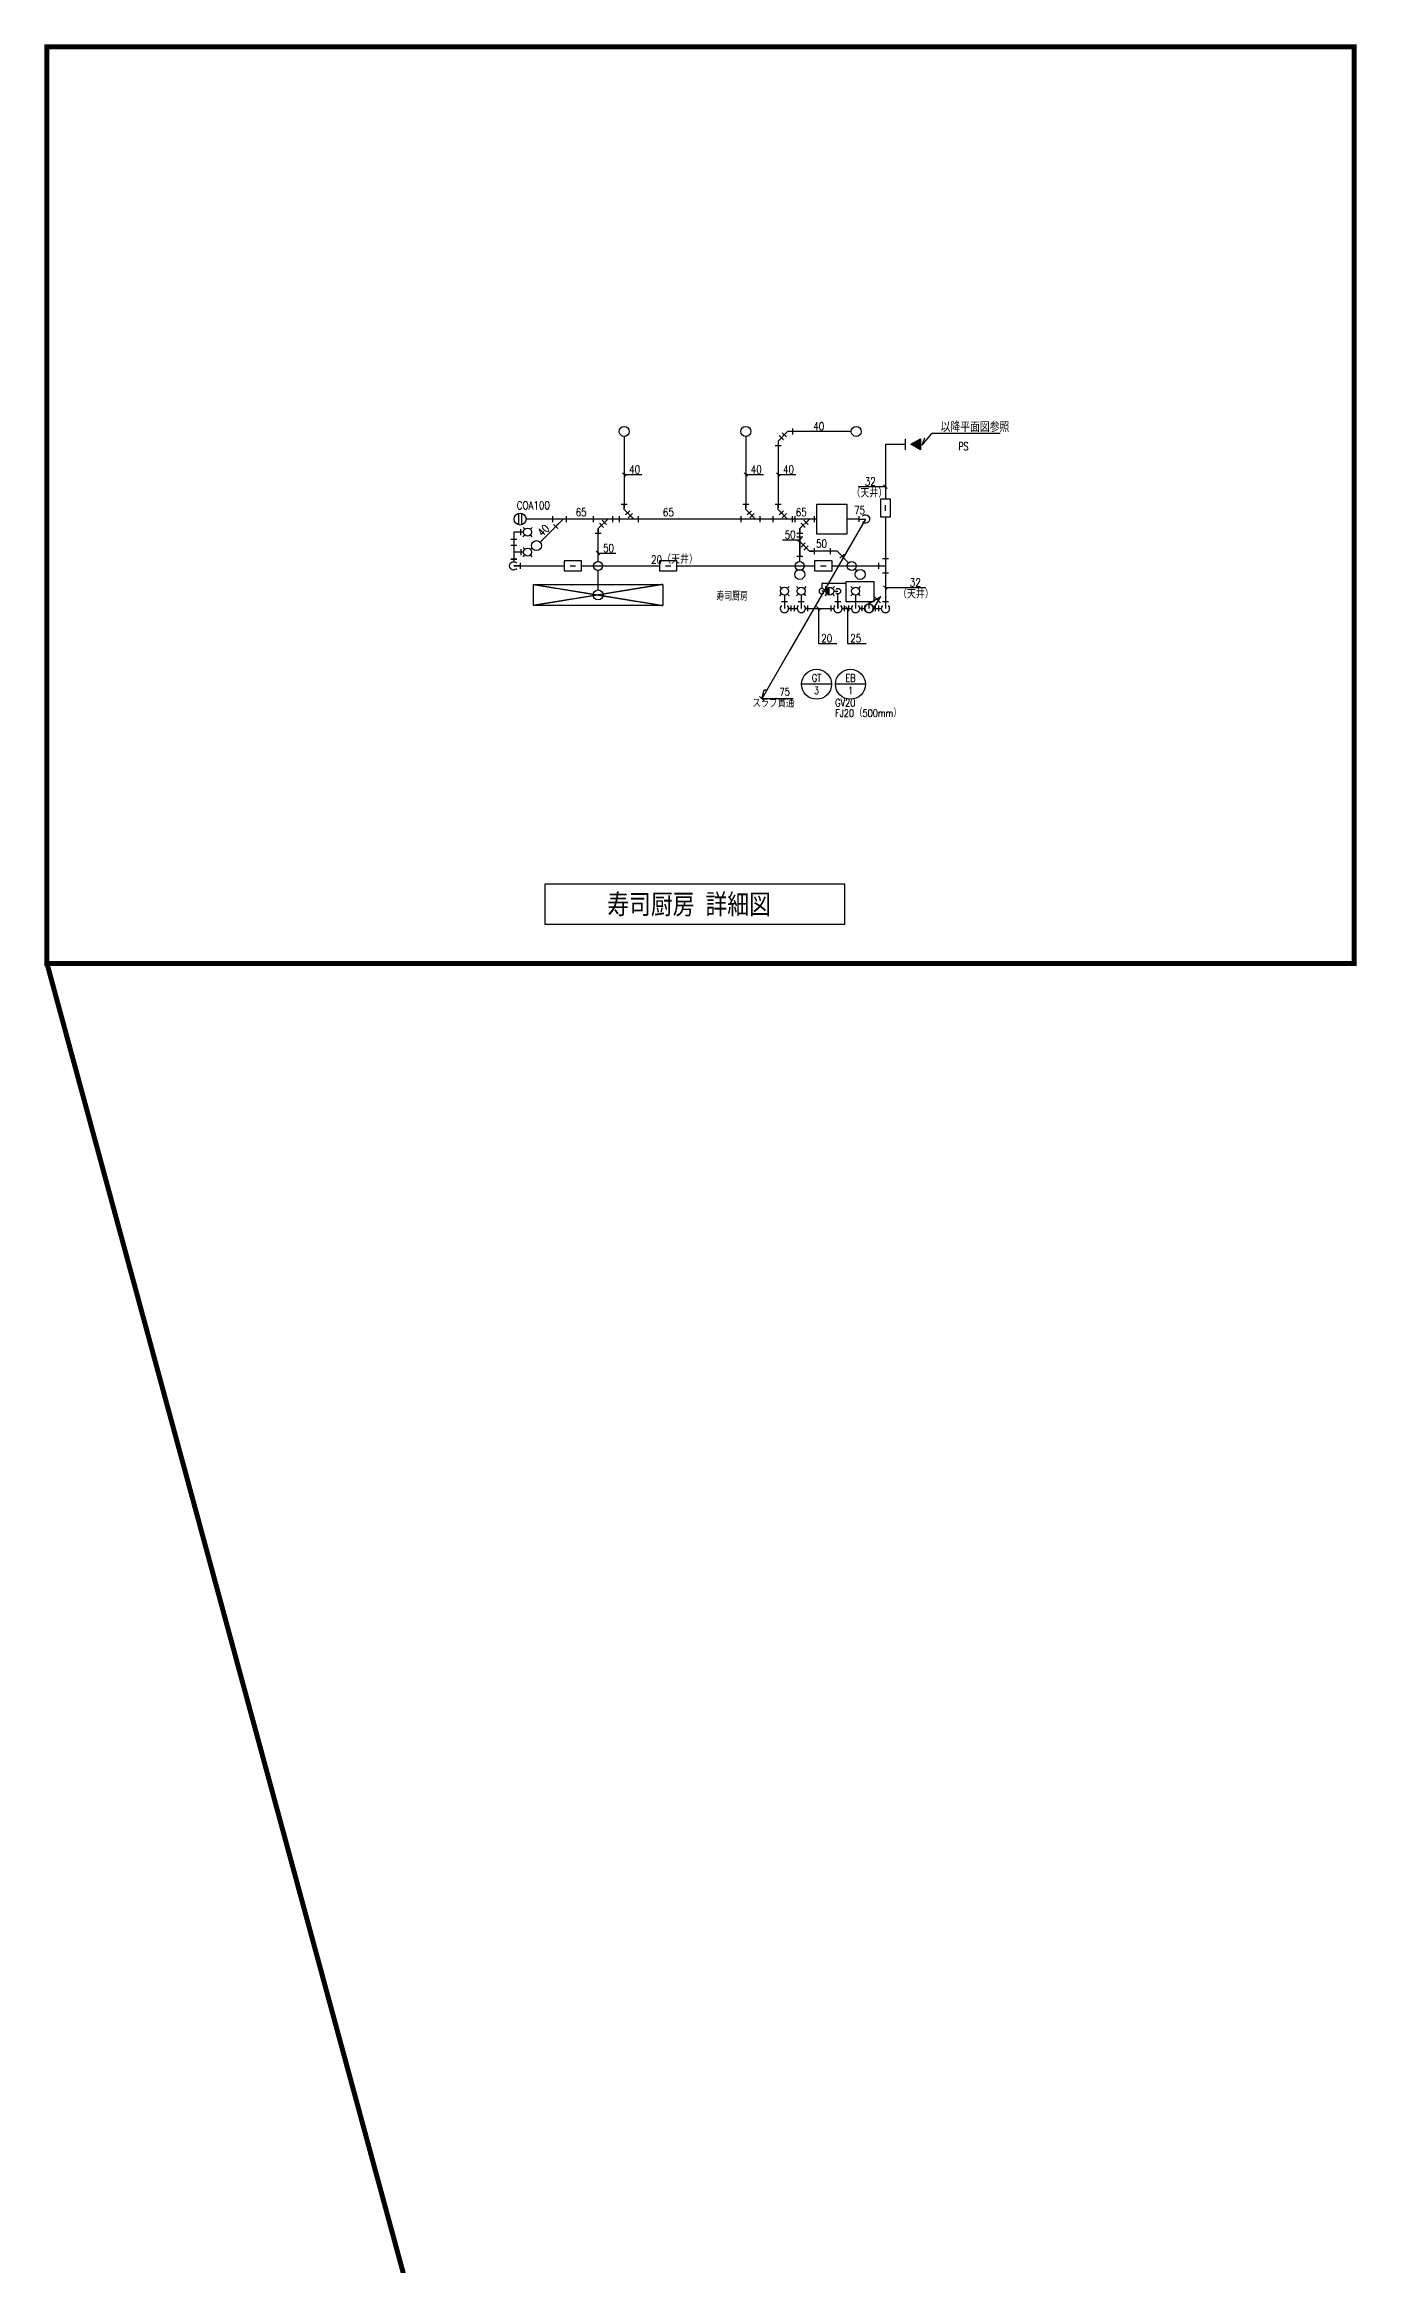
# Model space of a CAD drawing. Header units: millimetres. Extents: x -150 to 176297, y -150 to 55936.
# Drawn here: x 110075 to 123195, y 33740 to 55936 of the extents above; entities that cross this region are included whole.
import ezdxf
from ezdxf.enums import TextEntityAlignment as Align

# ---------------------------------------------------------------- set-up
doc = ezdxf.new("R2010")
doc.units = ezdxf.units.MM
doc.header["$LTSCALE"] = 0.2
doc.linetypes.add('CENTER2', pattern=[1.125, 0.75, -0.125, 0.125, -0.125])
doc.layers.get('Defpoints').update_dxf_attribs({"color": 5})
for name, color, linetype in [('00', 7, 'Continuous'), ('00_側溝', 3, 'Continuous'), ('10機器､器具', 2, 'Continuous'), ('1_機器番号', 3, 'Continuous'), ('21上水', 4, 'Continuous'), ('32雑排水', 6, 'Continuous'), ('40給湯管', 1, 'Continuous'), ('91引出線､表', 7, 'Continuous'), ('92設備記述', 3, 'Continuous'), ('93継手､その他', 2, 'Continuous'), ('A_室名1', 8, 'Continuous')]:
    doc.layers.add(name, color=color, linetype=linetype)
doc.layers.add('hojo', color=165, linetype='Continuous', plot=False)
doc.styles.add('MS_ゴシック', font='MS Gothic.ttf')
doc.styles.get("Standard").update_dxf_attribs({"font": 'simplex.shx', "width": 0.8, "bigfont": 'extfont2.shx'})

# ---------------------------------------------------------------- blocks, each defined once
blk = doc.blocks.new('P3')
at = {"color": 0, "linetype": 'ByBlock', "lineweight": -2}
blk.add_line((108, 0), (0, 0), dxfattribs=at)
at = {"color": 2, "linetype": 'ByBlock', "lineweight": 30}
blk.add_line((108, 47), (108, -47), dxfattribs=at)
blk.add_arc((0, 0), 67.3, 44.999, 315.001, dxfattribs=at)
blk = doc.blocks.new('床上掃除口')
at = {"layer": '10機器､器具'}
for p, q in [((-30.0049, 116.1865), (-30.0049, -116.1866)), ((30.0049, 116.1865), (30.0049, -116.1866))]:
    blk.add_line(p, q, dxfattribs=at)
blk.add_circle((0, 0), 120, dxfattribs=at)
blk = doc.blocks.new('P3-1')
at = {"color": 2, "linetype": 'ByBlock', "lineweight": 30}
blk.add_line((0, -47), (0, 47), dxfattribs=at)
at = {"color": 0, "linetype": 'ByBlock', "lineweight": -2}
blk.add_line((0, 0), (40, 0), dxfattribs=at)
blk = doc.blocks.new('水栓')
at = {"layer": '10機器､器具'}
for p, q in [((-91.9189, 91.919), (-56.5674, 56.5674)), ((91.9189, 91.919), (56.5674, 56.5674)), ((-91.9189, -91.9189), (-56.5674, -56.5674)), ((91.9189, -91.9189), (56.5674, -56.5674))]:
    blk.add_line(p, q, dxfattribs=at)
blk.add_circle((0, 0), 80, dxfattribs=at)
blk = doc.blocks.new('上水（給）')
at = {"layer": '21上水'}
blk.add_line((-55, 0), (55, 0), dxfattribs=at)
at = {"layer": 'hojo'}
blk.add_lwpolyline([(-175, -100), (175, -100), (175, 100), (-175, 100)], close=True, dxfattribs=at)
blk = doc.blocks.new('TG02')
at = {"layer": '93継手､その他', "linetype": 'ByBlock'}
for p, q in [((-60, 140), (60, 140)), ((140, 60), (140, -60))]:
    blk.add_line(p, q, dxfattribs=at)
blk = doc.blocks.new('TG03')
at = {"layer": '93継手､その他', "linetype": 'ByBlock'}
for p, q in [((-140, -60), (-140, 60)), ((-60, 140), (60, 140)), ((140, 60), (140, -60))]:
    blk.add_line(p, q, dxfattribs=at)
blk = doc.blocks.new('HU04')
at = {"layer": '00', "color": 2, "linetype": 'ByBlock'}
for p, q in [((-210, -60), (-210, 60)), ((-191, 106), (-106, 191)), ((70, 60), (70, -60))]:
    blk.add_line(p, q, dxfattribs=at)
at = {"layer": '00', "color": 0, "linetype": 'ByBlock'}
for p, q in [((70, 0), (-210, 0)), ((0, 0), (-148, 148))]:
    blk.add_line(p, q, dxfattribs=at)
blk = doc.blocks.new('HU06')
at = {"layer": '00', "color": 2, "linetype": 'ByBlock'}
for p, q in [((-288, -60), (-288, 60)), ((-82, 25), (-167, 110)), ((-25, 82), (-110, 167)), ((-60, 288), (60, 288))]:
    blk.add_line(p, q, dxfattribs=at)
at = {"layer": '00', "color": 0, "linetype": 'ByBlock'}
for p, q in [((-288, 0), (-192, 0)), ((-192, 0), (0, 192)), ((0, 192), (0, 288))]:
    blk.add_line(p, q, dxfattribs=at)
blk = doc.blocks.new('HU07')
at = {"layer": '00', "color": 2, "linetype": 'ByBlock'}
for p, q in [((-288, -60), (-288, 60)), ((-82, 25), (-167, 110)), ((-25, 82), (-110, 167)), ((-60, 288), (60, 288)), ((96, -60), (96, 60))]:
    blk.add_line(p, q, dxfattribs=at)
at = {"layer": '00', "color": 0, "linetype": 'ByBlock'}
for p, q in [((-288, 0), (96, 0)), ((-192, 0), (0, 192)), ((0, 192), (0, 288))]:
    blk.add_line(p, q, dxfattribs=at)
blk = doc.blocks.new('ALWA0')
at = {"layer": '00', "linetype": 'ByBlock'}
h = blk.add_hatch(color=0, dxfattribs=at)
h.dxf.hatch_style = 1
h.paths.add_polyline_path([(150, 0), (0, 87), (0, -87)])
at = {"layer": '00', "color": 0, "linetype": 'ByBlock', "lineweight": -2}
blk.add_lwpolyline([(150, 0), (0, 87), (0, -87)], close=True, dxfattribs=at)
blk = doc.blocks.new('IN')
at = {"layer": '93継手､その他', "color": 3}
blk.add_line((-108, 0), (108, 0), dxfattribs=at)
at = {"layer": '93継手､その他', "color": 3, "lineweight": -2, "xscale": -1.25, "yscale": 1.25, "zscale": 1.25, "rotation": 90}
blk.add_blockref('ALWA0', (0, 302), dxfattribs=at)
blk = doc.blocks.new('TK05')
at = {"layer": '10機器､器具', "linetype": 'ByBlock', "lineweight": -2}
for p, q in [((45, 78), (336, 0)), ((45, -78), (336, 0)), ((240, 84), (240, -84))]:
    blk.add_line(p, q, dxfattribs=at)
at = {"layer": 'hojo', "linetype": 'ByBlock', "lineweight": -2}
blk.add_circle((0, 0), 90, dxfattribs=at)
blk = doc.blocks.new('混合栓')
at = {"layer": '10機器､器具'}
for p, q in [((-91.9189, 91.919), (-56.5674, 56.5674)), ((-62.0117, -50.5371), (-62.0117, 50.5372)), ((-43.9941, -66.8212), (-43.9941, 66.8213)), ((-26.001, -75.6591), (-26.001, 75.6592)), ((-10.0098, -79.3701), (-10.0098, 79.3702)), ((91.9189, 91.919), (56.5674, 56.5674)), ((-91.9189, -91.9189), (-56.5674, -56.5673)), ((91.9189, -91.9189), (56.5674, -56.5673))]:
    blk.add_line(p, q, dxfattribs=at)
blk.add_circle((0, 0), 80, dxfattribs=at)
blk = doc.blocks.new('TK002')
at = {"layer": '00', "color": 0, "linetype": 'ByBlock'}
blk.add_arc((0, 0), 90, 311.24814, 228.75186, dxfattribs=at)
blk = doc.blocks.new('TG006')
at = {"layer": '00', "color": 0, "linetype": 'ByBlock'}
for p, q in [((-141, 57), (-57, 141)), ((140, 60), (140, -60))]:
    blk.add_line(p, q, dxfattribs=at)

msp = doc.modelspace()

# ---------------------------------------------------------------- linework, layer by layer
at = {"layer": '00_側溝', "color": 7, "linetype": 'CENTER2', "ltscale": 10}
for p, q in [((114965, 50537), (116257, 50327)), ((116257, 50537), (114965, 50327))]:
    msp.add_line(p, q, dxfattribs=at)
at = {"layer": '00_側溝'}
msp.add_lwpolyline([(114965, 50537), (116257, 50537), (116257, 50327), (114965, 50327)], close=True, dxfattribs=at)
at = {"layer": '10機器､器具', "color": 2}
for points in [[(117797, 51341), (118097, 51341), (118097, 51041), (117797, 51041)], [(118092, 50365), (118092, 50565), (118367, 50565), (118367, 50365)]]:
    msp.add_lwpolyline(points, close=True, dxfattribs=at)
at = {"layer": '1_機器番号'}
for p, q in [((117945, 49539), (117645, 49539)), ((118284, 49539), (117984, 49539))]:
    msp.add_line(p, q, dxfattribs=at)
for centre in [(117795, 49539), (118134, 49539)]:
    msp.add_circle(centre, 150, dxfattribs=at)
at = {"layer": '21上水'}
for p, q in [((118484, 51938), (118682, 51938)), ((118484, 51938), (118484, 51389)), ((114768, 51060), (114768, 50765)), ((114866, 51060), (114768, 51060)), ((118484, 51214), (118484, 50366)), ((114866, 50860), (114768, 50860)), ((114768, 50723), (115271, 50723)), ((115446, 50723), (116225, 50723)), ((116400, 50723), (117774, 50723)), ((117949, 50723), (118484, 50723)), ((117474, 50430), (117474, 50298)), ((117642, 50430), (117642, 50298)), ((117967, 50470), (118008, 50470)), ((118008, 50298), (118008, 50443)), ((118185, 50430), (118185, 50298)), ((117516, 50298), (117600, 50298)), ((117684, 50298), (117966, 50298)), ((118050, 50298), (118143, 50298)), ((118227, 50298), (118277, 50298)), ((118361, 50298), (118442, 50298))]:
    msp.add_line(p, q, dxfattribs=at)
at = {"layer": '32雑排水'}
for p, q in [((115872, 52017), (115872, 51302)), ((117088, 52017), (117088, 51302)), ((117410, 51971), (117410, 51302)), ((118142, 52067), (117506, 52067)), ((117797, 51191), (114890, 51191)), ((115260, 51191), (115030, 50961)), ((115611, 50768), (115611, 51095)), ((117627, 50768, 1), (117627, 51095, 1)), ((118217, 51191), (118097, 51191)), ((118001, 50869, 1), (117723, 50869, 1)), ((118115, 50754, 1), (118001, 50869, 1)), ((115611, 50482), (115611, 50678)), ((118197, 50673, 1), (118179, 50691, 1)), ((117527, 49879), (117248, 49395))]:
    msp.add_line(p, q, dxfattribs=at)
at = {"layer": '32雑排水', "color": 2}
msp.add_lwpolyline([(117248, 49395), (117272, 49485), (117300, 49485)], dxfattribs=at)
for centre in [(115872, 52067), (117088, 52067), (118192, 52067), (114995, 50925), (117627, 50637, 1), (118232, 50637, 1), (115611, 50432)]:
    msp.add_circle(centre, 50, dxfattribs=at)
at = {"layer": '40給湯管'}
for p, q in [((118092, 50546), (117847, 50546)), ((117847, 50546), (117847, 50497)), ((117887, 50470), (117847, 50470))]:
    msp.add_line(p, q, dxfattribs=at)
at = {"layer": '91引出線､表'}
for p, q in [((118852, 51928), (118951, 52050)), ((118852, 51928), (118878, 52004)), ((118951, 52050), (119632, 52050)), ((115854, 51654), (115889, 51619)), ((115872, 51637), (116049, 51637)), ((117070, 51654), (117105, 51619)), ((117088, 51637), (117265, 51637)), ((117393, 51654), (117428, 51619)), ((117410, 51637), (117588, 51637)), ((118212, 51516), (118484, 51516)), ((118466, 51533), (118502, 51498)), ((118284, 51191), (117527, 49879)), ((115593, 50869), (115628, 50833)), ((115611, 50851), (115788, 50851)), ((117454, 50984, 1), (117627, 50984, 1)), ((117644, 51001, 1), (117609, 50966, 1)), ((118466, 50524), (118502, 50489)), ((118484, 50507), (118883, 50507)), ((117796, 50316), (117831, 50281)), ((117814, 50298), (117814, 49948)), ((118086, 50316), (118122, 50281)), ((118104, 50298), (118104, 49948)), ((117814, 49948), (117999, 49948)), ((118104, 49948), (118290, 49948)), ((117226, 49417), (117270, 49373)), ((117555, 49395), (117248, 49395))]:
    msp.add_line(p, q, dxfattribs=at)
at = {"layer": '91引出線､表', "color": 2, "linetype": 'ByBlock', "lineweight": -2}
msp.add_lwpolyline([(115078, 47141), (118078, 47141), (118078, 47541), (115078, 47541)], close=True, dxfattribs=at)
at = {"layer": 'Defpoints', "const_width": 50}
msp.add_lwpolyline([(110100, 55911), (123170, 55911), (123170, 46749), (110100, 46749)], close=True, dxfattribs=at)
msp.add_lwpolyline([(110100, 46749), (115300, 27637)], dxfattribs=at)
at = {"layer": 'hojo'}
for centre in [(115611, 50723), (117627, 50723, 1), (118147, 50722, 1)]:
    msp.add_circle(centre, 45, dxfattribs=at)

# ---------------------------------------------------------------- block references
at = {"layer": '00', "color": 0, "linetype": 'ByBlock', "xscale": 0.5, "yscale": 0.5, "zscale": 0.5, "rotation": 270}
msp.add_blockref('IN', (118682, 51938), dxfattribs=at)
at = {"layer": '10機器､器具', "xscale": 0.5, "yscale": 0.5, "zscale": 0.5}
for name, p in [('床上掃除口', (114830, 51191)), ('水栓', (117474, 50470)), ('水栓', (117642, 50470)), ('水栓', (117927, 50470)), ('混合栓', (117927, 50470)), ('水栓', (118185, 50470))]:
    msp.add_blockref(name, p, dxfattribs=at)
at = {"layer": '10機器､器具', "xscale": 0.5, "yscale": 0.5, "zscale": 0.5, "rotation": 270}
for p in [(114906, 51060), (114906, 50860)]:
    msp.add_blockref('水栓', p, dxfattribs=at)
at = {"layer": '10機器､器具', "linetype": 'ByBlock', "lineweight": -2, "xscale": 0.5, "yscale": 0.5, "zscale": 0.5, "rotation": 44.99999999999999}
msp.add_blockref('TK05', (118319, 50298), dxfattribs=at)
at = {"layer": '21上水'}
for name, p, xscale, yscale, zscale, rotation in [('上水（給）', (118484, 51302), 0.5, 0.5, 0.5, 90.00000000007279), ('P3', (114768, 50723), -0.6248437499999996, 0.6248437499999996, 0.6248437499999996, 180), ('P3-1', (114768, 50790), 0.6248437499999996, 0.6248437499999996, 0.6248437499999996, 270), ('P3', (117474, 50298), 0.6248437499999996, 0.6248437499999996, 0.6248437499999996, 89.999999999962), ('P3-1', (117541, 50298), -0.6248437499999996, 0.6248437499999996, 0.6248437499999996, 359.9999999999189), ('P3', (117642, 50298), 0.6248437499999996, 0.6248437499999996, 0.6248437499999996, 89.999999999962), ('P3-1', (117709, 50298), -0.6248437499999996, 0.6248437499999996, 0.6248437499999996, 359.9999999999189), ('P3', (118008, 50298), 0.6248437499999996, 0.6248437499999996, 0.6248437499999996, 89.999999999962), ('P3-1', (118075, 50298), -0.6248437499999996, 0.6248437499999996, 0.6248437499999996, 359.9999999999189), ('P3', (118185, 50298), 0.6248437499999996, 0.6248437499999996, 0.6248437499999996, 89.999999999962), ('P3-1', (118252, 50298), -0.6248437499999996, 0.6248437499999996, 0.6248437499999996, 359.9999999999189), ('P3', (118319, 50298), 0.6248437499999996, 0.6248437499999996, 0.6248437499999996, 89.999999999962), ('P3-1', (118386, 50298), -0.6248437499999996, 0.6248437499999996, 0.6248437499999996, 359.9999999999189), ('P3', (118484, 50298), 0.6248437499999996, 0.6248437499999996, 0.6248437499999996, 89.999999999962)]:
    msp.add_blockref(name, p, dxfattribs=dict(at, xscale=xscale, yscale=yscale, zscale=zscale, rotation=rotation))
for name, p, xscale, yscale, zscale in [('TG02', (114769, 51060), 0.5, -0.5, -0.5), ('上水（給）', (115358, 50723), 0.5, 0.5, 0.5), ('上水（給）', (116312, 50723), 0.5, 0.5, 0.5), ('上水（給）', (117862, 50723), 0.5, 0.5, 0.5), ('P3-1', (117575, 50298), 0.6248437499999996, 0.6248437499999996, 0.6248437499999996), ('P3-1', (117941, 50298), 0.6248437499999996, 0.6248437499999996, 0.6248437499999996), ('P3-1', (118117, 50298), 0.6248437499999996, 0.6248437499999996, 0.6248437499999996), ('P3-1', (118252, 50298), 0.6248437499999996, 0.6248437499999996, 0.6248437499999996), ('P3-1', (118417, 50298), 0.6248437499999996, 0.6248437499999996, 0.6248437499999996)]:
    msp.add_blockref(name, p, dxfattribs=dict(at, xscale=xscale, yscale=yscale, zscale=zscale))
at = {"layer": '32雑排水', "linetype": 'ByBlock', "lineweight": -2, "yscale": 0.5, "zscale": 0.5}
for name, p, xscale, rotation in [('HU06', (117410, 52067), 0.5, 180), ('HU04', (115260, 51191), -0.5, 180), ('HU07', (115611, 51191), 0.5, 180), ('HU07', (117627, 51191, 1), 0.5, 180), ('HU07', (117627, 50869, 1), 0.5, 270)]:
    msp.add_blockref(name, p, dxfattribs=dict(at, xscale=xscale, rotation=rotation))
at = {"layer": '32雑排水', "linetype": 'ByBlock', "lineweight": -2, "xscale": -0.5, "yscale": 0.5, "zscale": 0.5}
for p in [(115872, 51191), (117088, 51191), (117410, 51191)]:
    msp.add_blockref('HU07', p, dxfattribs=at)
at = {"layer": '32雑排水', "xscale": -0.625, "yscale": 0.625, "zscale": 0.625, "rotation": 359.9999999999597}
msp.add_blockref('P3', (118284, 51191), dxfattribs=at)
at = {"layer": '32雑排水', "color": 2, "xscale": -0.5, "yscale": 0.5, "zscale": 0.5, "rotation": 134.999999999913}
msp.add_blockref('TG006', (118001, 50869, 1), dxfattribs=at)
at = {"layer": '40給湯管', "color": 2, "linetype": 'ByBlock', "lineweight": -2, "yscale": 0.3, "zscale": 0.3}
for p, xscale, rotation in [((117847, 50470), 0.3, 90), ((118008, 50470), -0.3, 270)]:
    msp.add_blockref('TK002', p, dxfattribs=dict(at, xscale=xscale, rotation=rotation))
at = {"layer": '93継手､その他', "yscale": 0.5, "zscale": 0.5}
for p, xscale, rotation in [((114768, 50860), 0.5, 270), ((118484, 50723), -0.5, 90)]:
    msp.add_blockref('TG03', p, dxfattribs=dict(at, xscale=xscale, rotation=rotation))

# ---------------------------------------------------------------- texts
at = {"layer": '1_機器番号'}
for s, width, p in [('GT', 0.8, (117795, 49602)), ('3', 0.7, (117795, 49477)), ('EB', 0.8, (118134, 49602)), ('1', 0.7, (118134, 49477))]:
    msp.add_text(s, height=75, dxfattribs=dict(at, width=width)).set_placement(p, align=Align.MIDDLE_CENTER)
at = {"layer": '1_機器番号', "width": 0.8}
for s, p in [('GV20', (117980, 49295)), ('FJ20（500mm）', (117980, 49191))]:
    msp.add_text(s, height=75, dxfattribs=at).set_placement(p, align=Align.BOTTOM_LEFT)
at = {"layer": '91引出線､表', "color": 3, "linetype": 'ByBlock', "lineweight": -2, "style": 'MS_ゴシック', "width": 0.8}
msp.add_text('寿司厨房 詳細図', height=200, dxfattribs=at).set_placement((116520, 47341), align=Align.MIDDLE_CENTER)
at = {"layer": '92設備記述', "width": 0.8}
for s, p in [('40', (117817, 52118)), ('40', (115976, 51687)), ('40', (117192, 51687)), ('40', (117515, 51687)), ('（天井）', (118323, 51458)), ('32', (118332, 51566)), ('50', (117531, 51034, 1)), ('50', (115715, 50901)), ('20（天井）', (116375, 50796)), ('50', (117845, 50945)), ('（天井）', (118788, 50449)), ('32', (118783, 50557)), ('20', (117897, 49999)), ('25', (118187, 49999))]:
    msp.add_text(s, height=80, dxfattribs=at).set_placement(p, align=Align.MIDDLE)
msp.add_text('以降平面図参照', height=87.5, dxfattribs=at).set_placement((119036, 52063))
for s, height, p in [('COA100', 80, (115129, 51328)), ('65', 80, (115496, 51259)), ('65', 80, (116368, 51259)), ('65', 80, (117697, 51259, 1)), ('75', 80, (118280, 51279)), ('75', 75, (117528, 49463)), ('スラブ貫通', 75, (117573, 49347))]:
    msp.add_text(s, height=height, dxfattribs=at).set_placement(p, align=Align.MIDDLE_RIGHT)
msp.add_text('40', height=80, rotation=45, dxfattribs=at).set_placement((115103, 51117), align=Align.MIDDLE_RIGHT)
at = {"layer": 'A_室名1', "width": 0.7}
for s, p in [('PS', (119215, 51879)), ('寿司厨房', (116794, 50377))]:
    msp.add_text(s, height=80, dxfattribs=at).set_placement(p)

doc.saveas('drawing.dxf')
